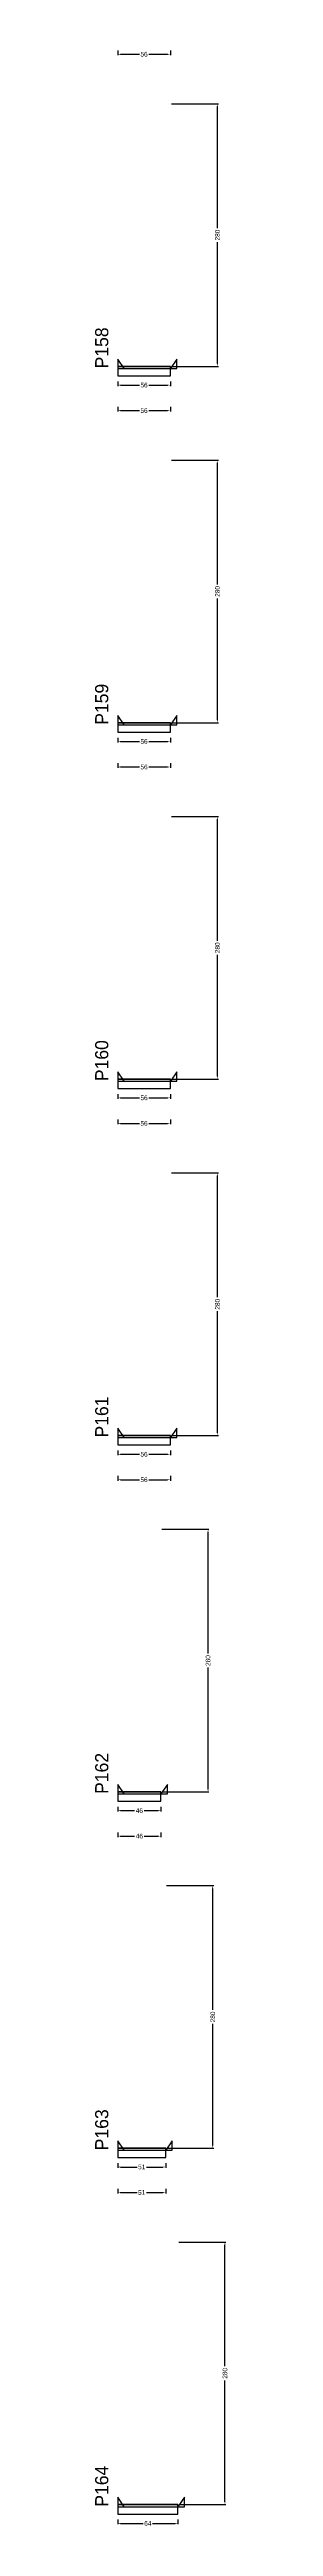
# Model space of a CAD drawing. Header units: centimetres. Extents: x -10500 to 4121, y -45226 to 295.
# Drawn here: x 3976 to 4117, y -42201 to -39560 of the extents above; entities that cross this region are included whole.
import ezdxf

# ---------------------------------------------------------------- set-up
doc = ezdxf.new("R2010")
doc.units = ezdxf.units.CM
for name, color, linetype in [('NOMENCLATURA', 7, 'Continuous'), ('SARR_2.2x10', 60, 'Continuous'), ('SARR_2.2x7', 40, 'Continuous')]:
    doc.layers.add(name, color=color, linetype=linetype)
doc.dimstyles.new('PAINEL-NOVA', dxfattribs={"dimtxt": 5, "dimasz": 3, "dimexe": 1, "dimexo": 1, "dimgap": 1, "dimtad": 1, "dimcen": 2.5, "dimazin": 3, "dimtfac": 1, "dimtmove": 0, "dimatfit": 3})

# ---------------------------------------------------------------- blocks, each defined once
blk = doc.blocks.new('_CLOSEDFILLED')
at = {"color": 0, "linetype": 'BYBLOCK'}
blk.add_solid([(-1, 0.16), (0, 0), (-1, -0.16)], dxfattribs=at)
blk = doc.blocks.new('*D2730')
for p, q in [((4000, -39561), (4000, -39566)), ((4056, -39561), (4056, -39566)), ((4003, -39565), (4023, -39565)), ((4033, -39565), (4053, -39565))]:
    blk.add_line(p, q)
at = {"layer": 'Defpoints'}
for p in [(4000, -39560), (4056, -39560), (4000, -39565)]:
    blk.add_point(p, dxfattribs=at)
at = {"layer": 'SARR_2.2x10', "xscale": 3, "yscale": 3, "rotation": 180}
blk.add_blockref('_CLOSEDFILLED', (4000, -39565), dxfattribs=at)
at = {"layer": 'SARR_2.2x10', "xscale": 3, "yscale": 3}
blk.add_blockref('_CLOSEDFILLED', (4056, -39565), dxfattribs=at)
at = {"layer": 'SARR_2.2x10', "insert": (4028, -39565), "char_height": 5, "attachment_point": 5}
blk.add_mtext('56', dxfattribs=at)
blk = doc.blocks.new('*D2751')
for p, q in [((4000, -39913.8), (4000, -39918.8)), ((4003, -39917.8), (4023, -39917.8)), ((4033, -39917.8), (4053, -39917.8)), ((4056, -39913.8), (4056, -39918.8))]:
    blk.add_line(p, q)
at = {"layer": 'Defpoints'}
for p in [(4000, -39912.8), (4000, -39917.8), (4056, -39912.8)]:
    blk.add_point(p, dxfattribs=at)
at = {"layer": 'SARR_2.2x10', "xscale": 3, "yscale": 3, "rotation": 180}
blk.add_blockref('_CLOSEDFILLED', (4000, -39917.8), dxfattribs=at)
at = {"layer": 'SARR_2.2x10', "xscale": 3, "yscale": 3}
blk.add_blockref('_CLOSEDFILLED', (4056, -39917.8), dxfattribs=at)
at = {"layer": 'SARR_2.2x10', "insert": (4028, -39917.8), "char_height": 5, "attachment_point": 5}
blk.add_mtext('56', dxfattribs=at)
blk = doc.blocks.new('*D2752')
for p, q in [((4057, -39617.8), (4107, -39617.8)), ((4106, -39750.3), (4106, -39620.8)), ((4106, -39894.8), (4106, -39765.3)), ((4057, -39897.8), (4107, -39897.8))]:
    blk.add_line(p, q)
at = {"layer": 'Defpoints'}
for p in [(4056, -39617.8), (4056, -39897.8), (4106, -39897.8)]:
    blk.add_point(p, dxfattribs=at)
at = {"layer": 'SARR_2.2x10', "xscale": 3, "yscale": 3}
for p, rotation in [((4106, -39617.8), 90), ((4106, -39897.8), 270)]:
    blk.add_blockref('_CLOSEDFILLED', p, dxfattribs=dict(at, rotation=rotation))
at = {"layer": 'SARR_2.2x10', "insert": (4106, -39757.8), "char_height": 5, "attachment_point": 5, "rotation": 90}
blk.add_mtext('280', dxfattribs=at)
blk = doc.blocks.new('*D2753')
for p, q in [((4057, -39617.8), (4107, -39617.8)), ((4106, -39750.3), (4106, -39620.8)), ((4106, -39894.8), (4106, -39765.3)), ((4057, -39897.8), (4107, -39897.8))]:
    blk.add_line(p, q)
at = {"layer": 'Defpoints'}
for p in [(4056, -39617.8), (4056, -39897.8), (4106, -39897.8)]:
    blk.add_point(p, dxfattribs=at)
at = {"layer": 'SARR_2.2x10', "xscale": 3, "yscale": 3}
for p, rotation in [((4106, -39617.8), 90), ((4106, -39897.8), 270)]:
    blk.add_blockref('_CLOSEDFILLED', p, dxfattribs=dict(at, rotation=rotation))
at = {"layer": 'SARR_2.2x10', "insert": (4106, -39757.8), "char_height": 5, "attachment_point": 5, "rotation": 90}
blk.add_mtext('280', dxfattribs=at)
blk = doc.blocks.new('*D2754')
for p, q in [((4057, -39617.8), (4107, -39617.8)), ((4106, -39750.3), (4106, -39620.8)), ((4106, -39894.8), (4106, -39765.3)), ((4057, -39897.8), (4107, -39897.8))]:
    blk.add_line(p, q)
at = {"layer": 'Defpoints'}
for p in [(4056, -39617.8), (4056, -39897.8), (4106, -39897.8)]:
    blk.add_point(p, dxfattribs=at)
at = {"layer": 'SARR_2.2x10', "xscale": 3, "yscale": 3}
for p, rotation in [((4106, -39617.8), 90), ((4106, -39897.8), 270)]:
    blk.add_blockref('_CLOSEDFILLED', p, dxfattribs=dict(at, rotation=rotation))
at = {"layer": 'SARR_2.2x10', "insert": (4106, -39757.8), "char_height": 5, "attachment_point": 5, "rotation": 90}
blk.add_mtext('280', dxfattribs=at)
blk = doc.blocks.new('*D2755')
for p, q in [((4057, -39617.8), (4107, -39617.8)), ((4106, -39750.3), (4106, -39620.8)), ((4106, -39894.8), (4106, -39765.3)), ((4057, -39897.8), (4107, -39897.8))]:
    blk.add_line(p, q)
at = {"layer": 'Defpoints'}
for p in [(4056, -39617.8), (4056, -39897.8), (4106, -39897.8)]:
    blk.add_point(p, dxfattribs=at)
at = {"layer": 'SARR_2.2x10', "xscale": 3, "yscale": 3}
for p, rotation in [((4106, -39617.8), 90), ((4106, -39897.8), 270)]:
    blk.add_blockref('_CLOSEDFILLED', p, dxfattribs=dict(at, rotation=rotation))
at = {"layer": 'SARR_2.2x10', "insert": (4106, -39757.8), "char_height": 5, "attachment_point": 5, "rotation": 90}
blk.add_mtext('280', dxfattribs=at)
blk = doc.blocks.new('*D2756')
for p, q in [((4000, -39941), (4000, -39946)), ((4003, -39945), (4023, -39945)), ((4033, -39945), (4053, -39945)), ((4056, -39941), (4056, -39946))]:
    blk.add_line(p, q)
at = {"layer": 'Defpoints'}
for p in [(4000, -39940), (4000, -39945), (4056, -39940)]:
    blk.add_point(p, dxfattribs=at)
at = {"layer": 'SARR_2.2x10', "xscale": 3, "yscale": 3, "rotation": 180}
blk.add_blockref('_CLOSEDFILLED', (4000, -39945), dxfattribs=at)
at = {"layer": 'SARR_2.2x10', "xscale": 3, "yscale": 3}
blk.add_blockref('_CLOSEDFILLED', (4056, -39945), dxfattribs=at)
at = {"layer": 'SARR_2.2x10', "insert": (4028, -39945), "char_height": 5, "attachment_point": 5}
blk.add_mtext('56', dxfattribs=at)
blk = doc.blocks.new('GRA-E')
at = {"layer": 'SARR_2.2x7'}
blk.add_lwpolyline([(0, 0), (7, 0), (0, 10)], close=True, dxfattribs=at)
blk = doc.blocks.new('GRA-D')
at = {"layer": 'SARR_2.2x7'}
blk.add_lwpolyline([(0, 0), (7, 0), (7, 10)], close=True, dxfattribs=at)
blk = doc.blocks.new('*D2777')
for p, q in [((4000, -40293.8), (4000, -40298.8)), ((4003, -40297.8), (4023, -40297.8)), ((4033, -40297.8), (4053, -40297.8)), ((4056, -40293.8), (4056, -40298.8))]:
    blk.add_line(p, q)
at = {"layer": 'Defpoints'}
for p in [(4000, -40292.8), (4000, -40297.8), (4056, -40292.8)]:
    blk.add_point(p, dxfattribs=at)
at = {"layer": 'SARR_2.2x10', "xscale": 3, "yscale": 3, "rotation": 180}
blk.add_blockref('_CLOSEDFILLED', (4000, -40297.8), dxfattribs=at)
at = {"layer": 'SARR_2.2x10', "xscale": 3, "yscale": 3}
blk.add_blockref('_CLOSEDFILLED', (4056, -40297.8), dxfattribs=at)
at = {"layer": 'SARR_2.2x10', "insert": (4028, -40297.8), "char_height": 5, "attachment_point": 5}
blk.add_mtext('56', dxfattribs=at)
blk = doc.blocks.new('*D2778')
for p, q in [((4057, -39997.8), (4107, -39997.8)), ((4106, -40130.3), (4106, -40000.8)), ((4106, -40274.8), (4106, -40145.3)), ((4057, -40277.8), (4107, -40277.8))]:
    blk.add_line(p, q)
at = {"layer": 'Defpoints'}
for p in [(4056, -39997.8), (4056, -40277.8), (4106, -40277.8)]:
    blk.add_point(p, dxfattribs=at)
at = {"layer": 'SARR_2.2x10', "xscale": 3, "yscale": 3}
for p, rotation in [((4106, -39997.8), 90), ((4106, -40277.8), 270)]:
    blk.add_blockref('_CLOSEDFILLED', p, dxfattribs=dict(at, rotation=rotation))
at = {"layer": 'SARR_2.2x10', "insert": (4106, -40137.8), "char_height": 5, "attachment_point": 5, "rotation": 90}
blk.add_mtext('280', dxfattribs=at)
blk = doc.blocks.new('*D2779')
for p, q in [((4057, -39997.8), (4107, -39997.8)), ((4106, -40130.3), (4106, -40000.8)), ((4106, -40274.8), (4106, -40145.3)), ((4057, -40277.8), (4107, -40277.8))]:
    blk.add_line(p, q)
at = {"layer": 'Defpoints'}
for p in [(4056, -39997.8), (4056, -40277.8), (4106, -40277.8)]:
    blk.add_point(p, dxfattribs=at)
at = {"layer": 'SARR_2.2x10', "xscale": 3, "yscale": 3}
for p, rotation in [((4106, -39997.8), 90), ((4106, -40277.8), 270)]:
    blk.add_blockref('_CLOSEDFILLED', p, dxfattribs=dict(at, rotation=rotation))
at = {"layer": 'SARR_2.2x10', "insert": (4106, -40137.8), "char_height": 5, "attachment_point": 5, "rotation": 90}
blk.add_mtext('280', dxfattribs=at)
blk = doc.blocks.new('*D2780')
for p, q in [((4057, -39997.8), (4107, -39997.8)), ((4106, -40130.3), (4106, -40000.8)), ((4106, -40274.8), (4106, -40145.3)), ((4057, -40277.8), (4107, -40277.8))]:
    blk.add_line(p, q)
at = {"layer": 'Defpoints'}
for p in [(4056, -39997.8), (4056, -40277.8), (4106, -40277.8)]:
    blk.add_point(p, dxfattribs=at)
at = {"layer": 'SARR_2.2x10', "xscale": 3, "yscale": 3}
for p, rotation in [((4106, -39997.8), 90), ((4106, -40277.8), 270)]:
    blk.add_blockref('_CLOSEDFILLED', p, dxfattribs=dict(at, rotation=rotation))
at = {"layer": 'SARR_2.2x10', "insert": (4106, -40137.8), "char_height": 5, "attachment_point": 5, "rotation": 90}
blk.add_mtext('280', dxfattribs=at)
blk = doc.blocks.new('*D2781')
for p, q in [((4057, -39997.8), (4107, -39997.8)), ((4106, -40130.3), (4106, -40000.8)), ((4106, -40274.8), (4106, -40145.3)), ((4057, -40277.8), (4107, -40277.8))]:
    blk.add_line(p, q)
at = {"layer": 'Defpoints'}
for p in [(4056, -39997.8), (4056, -40277.8), (4106, -40277.8)]:
    blk.add_point(p, dxfattribs=at)
at = {"layer": 'SARR_2.2x10', "xscale": 3, "yscale": 3}
for p, rotation in [((4106, -39997.8), 90), ((4106, -40277.8), 270)]:
    blk.add_blockref('_CLOSEDFILLED', p, dxfattribs=dict(at, rotation=rotation))
at = {"layer": 'SARR_2.2x10', "insert": (4106, -40137.8), "char_height": 5, "attachment_point": 5, "rotation": 90}
blk.add_mtext('280', dxfattribs=at)
blk = doc.blocks.new('*D2782')
for p, q in [((4000, -40321), (4000, -40326)), ((4003, -40325), (4023, -40325)), ((4033, -40325), (4053, -40325)), ((4056, -40321), (4056, -40326))]:
    blk.add_line(p, q)
at = {"layer": 'Defpoints'}
for p in [(4000, -40320), (4000, -40325), (4056, -40320)]:
    blk.add_point(p, dxfattribs=at)
at = {"layer": 'SARR_2.2x10', "xscale": 3, "yscale": 3, "rotation": 180}
blk.add_blockref('_CLOSEDFILLED', (4000, -40325), dxfattribs=at)
at = {"layer": 'SARR_2.2x10', "xscale": 3, "yscale": 3}
blk.add_blockref('_CLOSEDFILLED', (4056, -40325), dxfattribs=at)
at = {"layer": 'SARR_2.2x10', "insert": (4028, -40325), "char_height": 5, "attachment_point": 5}
blk.add_mtext('56', dxfattribs=at)
blk = doc.blocks.new('*D2803')
for p, q in [((4000, -40673.8), (4000, -40678.8)), ((4003, -40677.8), (4023, -40677.8)), ((4033, -40677.8), (4053, -40677.8)), ((4056, -40673.8), (4056, -40678.8))]:
    blk.add_line(p, q)
at = {"layer": 'Defpoints'}
for p in [(4000, -40672.8), (4000, -40677.8), (4056, -40672.8)]:
    blk.add_point(p, dxfattribs=at)
at = {"layer": 'SARR_2.2x10', "xscale": 3, "yscale": 3, "rotation": 180}
blk.add_blockref('_CLOSEDFILLED', (4000, -40677.8), dxfattribs=at)
at = {"layer": 'SARR_2.2x10', "xscale": 3, "yscale": 3}
blk.add_blockref('_CLOSEDFILLED', (4056, -40677.8), dxfattribs=at)
at = {"layer": 'SARR_2.2x10', "insert": (4028, -40677.8), "char_height": 5, "attachment_point": 5}
blk.add_mtext('56', dxfattribs=at)
blk = doc.blocks.new('*D2804')
for p, q in [((4057, -40377.8), (4107, -40377.8)), ((4106, -40510.3), (4106, -40380.8)), ((4106, -40654.8), (4106, -40525.3)), ((4057, -40657.8), (4107, -40657.8))]:
    blk.add_line(p, q)
at = {"layer": 'Defpoints'}
for p in [(4056, -40377.8), (4056, -40657.8), (4106, -40657.8)]:
    blk.add_point(p, dxfattribs=at)
at = {"layer": 'SARR_2.2x10', "xscale": 3, "yscale": 3}
for p, rotation in [((4106, -40377.8), 90), ((4106, -40657.8), 270)]:
    blk.add_blockref('_CLOSEDFILLED', p, dxfattribs=dict(at, rotation=rotation))
at = {"layer": 'SARR_2.2x10', "insert": (4106, -40517.8), "char_height": 5, "attachment_point": 5, "rotation": 90}
blk.add_mtext('280', dxfattribs=at)
blk = doc.blocks.new('*D2805')
for p, q in [((4057, -40377.8), (4107, -40377.8)), ((4106, -40510.3), (4106, -40380.8)), ((4106, -40654.8), (4106, -40525.3)), ((4057, -40657.8), (4107, -40657.8))]:
    blk.add_line(p, q)
at = {"layer": 'Defpoints'}
for p in [(4056, -40377.8), (4056, -40657.8), (4106, -40657.8)]:
    blk.add_point(p, dxfattribs=at)
at = {"layer": 'SARR_2.2x10', "xscale": 3, "yscale": 3}
for p, rotation in [((4106, -40377.8), 90), ((4106, -40657.8), 270)]:
    blk.add_blockref('_CLOSEDFILLED', p, dxfattribs=dict(at, rotation=rotation))
at = {"layer": 'SARR_2.2x10', "insert": (4106, -40517.8), "char_height": 5, "attachment_point": 5, "rotation": 90}
blk.add_mtext('280', dxfattribs=at)
blk = doc.blocks.new('*D2806')
for p, q in [((4057, -40377.8), (4107, -40377.8)), ((4106, -40510.3), (4106, -40380.8)), ((4106, -40654.8), (4106, -40525.3)), ((4057, -40657.8), (4107, -40657.8))]:
    blk.add_line(p, q)
at = {"layer": 'Defpoints'}
for p in [(4056, -40377.8), (4056, -40657.8), (4106, -40657.8)]:
    blk.add_point(p, dxfattribs=at)
at = {"layer": 'SARR_2.2x10', "xscale": 3, "yscale": 3}
for p, rotation in [((4106, -40377.8), 90), ((4106, -40657.8), 270)]:
    blk.add_blockref('_CLOSEDFILLED', p, dxfattribs=dict(at, rotation=rotation))
at = {"layer": 'SARR_2.2x10', "insert": (4106, -40517.8), "char_height": 5, "attachment_point": 5, "rotation": 90}
blk.add_mtext('280', dxfattribs=at)
blk = doc.blocks.new('*D2807')
for p, q in [((4057, -40377.8), (4107, -40377.8)), ((4106, -40510.3), (4106, -40380.8)), ((4106, -40654.8), (4106, -40525.3)), ((4057, -40657.8), (4107, -40657.8))]:
    blk.add_line(p, q)
at = {"layer": 'Defpoints'}
for p in [(4056, -40377.8), (4056, -40657.8), (4106, -40657.8)]:
    blk.add_point(p, dxfattribs=at)
at = {"layer": 'SARR_2.2x10', "xscale": 3, "yscale": 3}
for p, rotation in [((4106, -40377.8), 90), ((4106, -40657.8), 270)]:
    blk.add_blockref('_CLOSEDFILLED', p, dxfattribs=dict(at, rotation=rotation))
at = {"layer": 'SARR_2.2x10', "insert": (4106, -40517.8), "char_height": 5, "attachment_point": 5, "rotation": 90}
blk.add_mtext('280', dxfattribs=at)
blk = doc.blocks.new('*D2808')
for p, q in [((4000, -40701), (4000, -40706)), ((4003, -40705), (4023, -40705)), ((4033, -40705), (4053, -40705)), ((4056, -40701), (4056, -40706))]:
    blk.add_line(p, q)
at = {"layer": 'Defpoints'}
for p in [(4000, -40700), (4000, -40705), (4056, -40700)]:
    blk.add_point(p, dxfattribs=at)
at = {"layer": 'SARR_2.2x10', "xscale": 3, "yscale": 3, "rotation": 180}
blk.add_blockref('_CLOSEDFILLED', (4000, -40705), dxfattribs=at)
at = {"layer": 'SARR_2.2x10', "xscale": 3, "yscale": 3}
blk.add_blockref('_CLOSEDFILLED', (4056, -40705), dxfattribs=at)
at = {"layer": 'SARR_2.2x10', "insert": (4028, -40705), "char_height": 5, "attachment_point": 5}
blk.add_mtext('56', dxfattribs=at)
blk = doc.blocks.new('*D2829')
for p, q in [((4000, -41053.8), (4000, -41058.8)), ((4003, -41057.8), (4023, -41057.8)), ((4033, -41057.8), (4053, -41057.8)), ((4056, -41053.8), (4056, -41058.8))]:
    blk.add_line(p, q)
at = {"layer": 'Defpoints'}
for p in [(4000, -41052.8), (4000, -41057.8), (4056, -41052.8)]:
    blk.add_point(p, dxfattribs=at)
at = {"layer": 'SARR_2.2x10', "xscale": 3, "yscale": 3, "rotation": 180}
blk.add_blockref('_CLOSEDFILLED', (4000, -41057.8), dxfattribs=at)
at = {"layer": 'SARR_2.2x10', "xscale": 3, "yscale": 3}
blk.add_blockref('_CLOSEDFILLED', (4056, -41057.8), dxfattribs=at)
at = {"layer": 'SARR_2.2x10', "insert": (4028, -41057.8), "char_height": 5, "attachment_point": 5}
blk.add_mtext('56', dxfattribs=at)
blk = doc.blocks.new('*D2830')
for p, q in [((4057, -40757.8), (4107, -40757.8)), ((4106, -40890.3), (4106, -40760.8)), ((4106, -41034.8), (4106, -40905.3)), ((4057, -41037.8), (4107, -41037.8))]:
    blk.add_line(p, q)
at = {"layer": 'Defpoints'}
for p in [(4056, -40757.8), (4056, -41037.8), (4106, -41037.8)]:
    blk.add_point(p, dxfattribs=at)
at = {"layer": 'SARR_2.2x10', "xscale": 3, "yscale": 3}
for p, rotation in [((4106, -40757.8), 90), ((4106, -41037.8), 270)]:
    blk.add_blockref('_CLOSEDFILLED', p, dxfattribs=dict(at, rotation=rotation))
at = {"layer": 'SARR_2.2x10', "insert": (4106, -40897.8), "char_height": 5, "attachment_point": 5, "rotation": 90}
blk.add_mtext('280', dxfattribs=at)
blk = doc.blocks.new('*D2831')
for p, q in [((4057, -40757.8), (4107, -40757.8)), ((4106, -40890.3), (4106, -40760.8)), ((4106, -41034.8), (4106, -40905.3)), ((4057, -41037.8), (4107, -41037.8))]:
    blk.add_line(p, q)
at = {"layer": 'Defpoints'}
for p in [(4056, -40757.8), (4056, -41037.8), (4106, -41037.8)]:
    blk.add_point(p, dxfattribs=at)
at = {"layer": 'SARR_2.2x10', "xscale": 3, "yscale": 3}
for p, rotation in [((4106, -40757.8), 90), ((4106, -41037.8), 270)]:
    blk.add_blockref('_CLOSEDFILLED', p, dxfattribs=dict(at, rotation=rotation))
at = {"layer": 'SARR_2.2x10', "insert": (4106, -40897.8), "char_height": 5, "attachment_point": 5, "rotation": 90}
blk.add_mtext('280', dxfattribs=at)
blk = doc.blocks.new('*D2832')
for p, q in [((4057, -40757.8), (4107, -40757.8)), ((4106, -40890.3), (4106, -40760.8)), ((4106, -41034.8), (4106, -40905.3)), ((4057, -41037.8), (4107, -41037.8))]:
    blk.add_line(p, q)
at = {"layer": 'Defpoints'}
for p in [(4056, -40757.8), (4056, -41037.8), (4106, -41037.8)]:
    blk.add_point(p, dxfattribs=at)
at = {"layer": 'SARR_2.2x10', "xscale": 3, "yscale": 3}
for p, rotation in [((4106, -40757.8), 90), ((4106, -41037.8), 270)]:
    blk.add_blockref('_CLOSEDFILLED', p, dxfattribs=dict(at, rotation=rotation))
at = {"layer": 'SARR_2.2x10', "insert": (4106, -40897.8), "char_height": 5, "attachment_point": 5, "rotation": 90}
blk.add_mtext('280', dxfattribs=at)
blk = doc.blocks.new('*D2833')
for p, q in [((4057, -40757.8), (4107, -40757.8)), ((4106, -40890.3), (4106, -40760.8)), ((4106, -41034.8), (4106, -40905.3)), ((4057, -41037.8), (4107, -41037.8))]:
    blk.add_line(p, q)
at = {"layer": 'Defpoints'}
for p in [(4056, -40757.8), (4056, -41037.8), (4106, -41037.8)]:
    blk.add_point(p, dxfattribs=at)
at = {"layer": 'SARR_2.2x10', "xscale": 3, "yscale": 3}
for p, rotation in [((4106, -40757.8), 90), ((4106, -41037.8), 270)]:
    blk.add_blockref('_CLOSEDFILLED', p, dxfattribs=dict(at, rotation=rotation))
at = {"layer": 'SARR_2.2x10', "insert": (4106, -40897.8), "char_height": 5, "attachment_point": 5, "rotation": 90}
blk.add_mtext('280', dxfattribs=at)
blk = doc.blocks.new('*D2834')
for p, q in [((4000, -41081), (4000, -41086)), ((4003, -41085), (4023, -41085)), ((4033, -41085), (4053, -41085)), ((4056, -41081), (4056, -41086))]:
    blk.add_line(p, q)
at = {"layer": 'Defpoints'}
for p in [(4000, -41080), (4000, -41085), (4056, -41080)]:
    blk.add_point(p, dxfattribs=at)
at = {"layer": 'SARR_2.2x10', "xscale": 3, "yscale": 3, "rotation": 180}
blk.add_blockref('_CLOSEDFILLED', (4000, -41085), dxfattribs=at)
at = {"layer": 'SARR_2.2x10', "xscale": 3, "yscale": 3}
blk.add_blockref('_CLOSEDFILLED', (4056, -41085), dxfattribs=at)
at = {"layer": 'SARR_2.2x10', "insert": (4028, -41085), "char_height": 5, "attachment_point": 5}
blk.add_mtext('56', dxfattribs=at)
blk = doc.blocks.new('*D2855')
for p, q in [((4000, -41433.8), (4000, -41438.8)), ((4003, -41437.8), (4018, -41437.8)), ((4028, -41437.8), (4043, -41437.8)), ((4046, -41433.8), (4046, -41438.8))]:
    blk.add_line(p, q)
at = {"layer": 'Defpoints'}
for p in [(4000, -41432.8), (4000, -41437.8), (4046, -41432.8)]:
    blk.add_point(p, dxfattribs=at)
at = {"layer": 'SARR_2.2x10', "xscale": 3, "yscale": 3, "rotation": 180}
blk.add_blockref('_CLOSEDFILLED', (4000, -41437.8), dxfattribs=at)
at = {"layer": 'SARR_2.2x10', "xscale": 3, "yscale": 3}
blk.add_blockref('_CLOSEDFILLED', (4046, -41437.8), dxfattribs=at)
at = {"layer": 'SARR_2.2x10', "insert": (4023, -41437.8), "char_height": 5, "attachment_point": 5}
blk.add_mtext('46', dxfattribs=at)
blk = doc.blocks.new('*D2856')
for p, q in [((4047, -41137.8), (4097, -41137.8)), ((4096, -41270.3), (4096, -41140.8)), ((4096, -41414.8), (4096, -41285.3)), ((4047, -41417.8), (4097, -41417.8))]:
    blk.add_line(p, q)
at = {"layer": 'Defpoints'}
for p in [(4046, -41137.8), (4046, -41417.8), (4096, -41417.8)]:
    blk.add_point(p, dxfattribs=at)
at = {"layer": 'SARR_2.2x10', "xscale": 3, "yscale": 3}
for p, rotation in [((4096, -41137.8), 90), ((4096, -41417.8), 270)]:
    blk.add_blockref('_CLOSEDFILLED', p, dxfattribs=dict(at, rotation=rotation))
at = {"layer": 'SARR_2.2x10', "insert": (4096, -41277.8), "char_height": 5, "attachment_point": 5, "rotation": 90}
blk.add_mtext('280', dxfattribs=at)
blk = doc.blocks.new('*D2857')
for p, q in [((4047, -41137.8), (4097, -41137.8)), ((4096, -41270.3), (4096, -41140.8)), ((4096, -41414.8), (4096, -41285.3)), ((4047, -41417.8), (4097, -41417.8))]:
    blk.add_line(p, q)
at = {"layer": 'Defpoints'}
for p in [(4046, -41137.8), (4046, -41417.8), (4096, -41417.8)]:
    blk.add_point(p, dxfattribs=at)
at = {"layer": 'SARR_2.2x10', "xscale": 3, "yscale": 3}
for p, rotation in [((4096, -41137.8), 90), ((4096, -41417.8), 270)]:
    blk.add_blockref('_CLOSEDFILLED', p, dxfattribs=dict(at, rotation=rotation))
at = {"layer": 'SARR_2.2x10', "insert": (4096, -41277.8), "char_height": 5, "attachment_point": 5, "rotation": 90}
blk.add_mtext('280', dxfattribs=at)
blk = doc.blocks.new('*D2858')
for p, q in [((4047, -41137.8), (4097, -41137.8)), ((4096, -41270.3), (4096, -41140.8)), ((4096, -41414.8), (4096, -41285.3)), ((4047, -41417.8), (4097, -41417.8))]:
    blk.add_line(p, q)
at = {"layer": 'Defpoints'}
for p in [(4046, -41137.8), (4046, -41417.8), (4096, -41417.8)]:
    blk.add_point(p, dxfattribs=at)
at = {"layer": 'SARR_2.2x10', "xscale": 3, "yscale": 3}
for p, rotation in [((4096, -41137.8), 90), ((4096, -41417.8), 270)]:
    blk.add_blockref('_CLOSEDFILLED', p, dxfattribs=dict(at, rotation=rotation))
at = {"layer": 'SARR_2.2x10', "insert": (4096, -41277.8), "char_height": 5, "attachment_point": 5, "rotation": 90}
blk.add_mtext('280', dxfattribs=at)
blk = doc.blocks.new('*D2859')
for p, q in [((4047, -41137.8), (4097, -41137.8)), ((4096, -41270.3), (4096, -41140.8)), ((4096, -41414.8), (4096, -41285.3)), ((4047, -41417.8), (4097, -41417.8))]:
    blk.add_line(p, q)
at = {"layer": 'Defpoints'}
for p in [(4046, -41137.8), (4046, -41417.8), (4096, -41417.8)]:
    blk.add_point(p, dxfattribs=at)
at = {"layer": 'SARR_2.2x10', "xscale": 3, "yscale": 3}
for p, rotation in [((4096, -41137.8), 90), ((4096, -41417.8), 270)]:
    blk.add_blockref('_CLOSEDFILLED', p, dxfattribs=dict(at, rotation=rotation))
at = {"layer": 'SARR_2.2x10', "insert": (4096, -41277.8), "char_height": 5, "attachment_point": 5, "rotation": 90}
blk.add_mtext('280', dxfattribs=at)
blk = doc.blocks.new('*D2860')
for p, q in [((4000, -41461), (4000, -41466)), ((4046, -41461), (4046, -41466)), ((4003, -41465), (4018, -41465)), ((4028, -41465), (4043, -41465))]:
    blk.add_line(p, q)
at = {"layer": 'Defpoints'}
for p in [(4000, -41460), (4046, -41460), (4000, -41465)]:
    blk.add_point(p, dxfattribs=at)
at = {"layer": 'SARR_2.2x10', "xscale": 3, "yscale": 3, "rotation": 180}
blk.add_blockref('_CLOSEDFILLED', (4000, -41465), dxfattribs=at)
at = {"layer": 'SARR_2.2x10', "xscale": 3, "yscale": 3}
blk.add_blockref('_CLOSEDFILLED', (4046, -41465), dxfattribs=at)
at = {"layer": 'SARR_2.2x10', "insert": (4023, -41465), "char_height": 5, "attachment_point": 5}
blk.add_mtext('46', dxfattribs=at)
blk = doc.blocks.new('*D2881')
for p, q in [((4000, -41813.8), (4000, -41818.8)), ((4003, -41817.8), (4020.5, -41817.8)), ((4030.5, -41817.8), (4048, -41817.8)), ((4051, -41813.8), (4051, -41818.8))]:
    blk.add_line(p, q)
at = {"layer": 'Defpoints'}
for p in [(4000, -41812.8), (4000, -41817.8), (4051, -41812.8)]:
    blk.add_point(p, dxfattribs=at)
at = {"layer": 'SARR_2.2x10', "xscale": 3, "yscale": 3, "rotation": 180}
blk.add_blockref('_CLOSEDFILLED', (4000, -41817.8), dxfattribs=at)
at = {"layer": 'SARR_2.2x10', "xscale": 3, "yscale": 3}
blk.add_blockref('_CLOSEDFILLED', (4051, -41817.8), dxfattribs=at)
at = {"layer": 'SARR_2.2x10', "insert": (4025.5, -41817.8), "char_height": 5, "attachment_point": 5}
blk.add_mtext('51', dxfattribs=at)
blk = doc.blocks.new('*D2882')
for p, q in [((4052, -41517.8), (4102, -41517.8)), ((4101, -41650.3), (4101, -41520.8)), ((4101, -41794.8), (4101, -41665.3)), ((4052, -41797.8), (4102, -41797.8))]:
    blk.add_line(p, q)
at = {"layer": 'Defpoints'}
for p in [(4051, -41517.8), (4051, -41797.8), (4101, -41797.8)]:
    blk.add_point(p, dxfattribs=at)
at = {"layer": 'SARR_2.2x10', "xscale": 3, "yscale": 3}
for p, rotation in [((4101, -41517.8), 90), ((4101, -41797.8), 270)]:
    blk.add_blockref('_CLOSEDFILLED', p, dxfattribs=dict(at, rotation=rotation))
at = {"layer": 'SARR_2.2x10', "insert": (4101, -41657.8), "char_height": 5, "attachment_point": 5, "rotation": 90}
blk.add_mtext('280', dxfattribs=at)
blk = doc.blocks.new('*D2883')
for p, q in [((4052, -41517.8), (4102, -41517.8)), ((4101, -41650.3), (4101, -41520.8)), ((4101, -41794.8), (4101, -41665.3)), ((4052, -41797.8), (4102, -41797.8))]:
    blk.add_line(p, q)
at = {"layer": 'Defpoints'}
for p in [(4051, -41517.8), (4051, -41797.8), (4101, -41797.8)]:
    blk.add_point(p, dxfattribs=at)
at = {"layer": 'SARR_2.2x10', "xscale": 3, "yscale": 3}
for p, rotation in [((4101, -41517.8), 90), ((4101, -41797.8), 270)]:
    blk.add_blockref('_CLOSEDFILLED', p, dxfattribs=dict(at, rotation=rotation))
at = {"layer": 'SARR_2.2x10', "insert": (4101, -41657.8), "char_height": 5, "attachment_point": 5, "rotation": 90}
blk.add_mtext('280', dxfattribs=at)
blk = doc.blocks.new('*D2884')
for p, q in [((4052, -41517.8), (4102, -41517.8)), ((4101, -41650.3), (4101, -41520.8)), ((4101, -41794.8), (4101, -41665.3)), ((4052, -41797.8), (4102, -41797.8))]:
    blk.add_line(p, q)
at = {"layer": 'Defpoints'}
for p in [(4051, -41517.8), (4051, -41797.8), (4101, -41797.8)]:
    blk.add_point(p, dxfattribs=at)
at = {"layer": 'SARR_2.2x10', "xscale": 3, "yscale": 3}
for p, rotation in [((4101, -41517.8), 90), ((4101, -41797.8), 270)]:
    blk.add_blockref('_CLOSEDFILLED', p, dxfattribs=dict(at, rotation=rotation))
at = {"layer": 'SARR_2.2x10', "insert": (4101, -41657.8), "char_height": 5, "attachment_point": 5, "rotation": 90}
blk.add_mtext('280', dxfattribs=at)
blk = doc.blocks.new('*D2885')
for p, q in [((4052, -41517.8), (4102, -41517.8)), ((4101, -41650.3), (4101, -41520.8)), ((4101, -41794.8), (4101, -41665.3)), ((4052, -41797.8), (4102, -41797.8))]:
    blk.add_line(p, q)
at = {"layer": 'Defpoints'}
for p in [(4051, -41517.8), (4051, -41797.8), (4101, -41797.8)]:
    blk.add_point(p, dxfattribs=at)
at = {"layer": 'SARR_2.2x10', "xscale": 3, "yscale": 3}
for p, rotation in [((4101, -41517.8), 90), ((4101, -41797.8), 270)]:
    blk.add_blockref('_CLOSEDFILLED', p, dxfattribs=dict(at, rotation=rotation))
at = {"layer": 'SARR_2.2x10', "insert": (4101, -41657.8), "char_height": 5, "attachment_point": 5, "rotation": 90}
blk.add_mtext('280', dxfattribs=at)
blk = doc.blocks.new('*D2886')
for p, q in [((4000, -41841), (4000, -41846)), ((4003, -41845), (4020.5, -41845)), ((4030.5, -41845), (4048, -41845)), ((4051, -41841), (4051, -41846))]:
    blk.add_line(p, q)
at = {"layer": 'Defpoints'}
for p in [(4000, -41840), (4000, -41845), (4051, -41840)]:
    blk.add_point(p, dxfattribs=at)
at = {"layer": 'SARR_2.2x10', "xscale": 3, "yscale": 3, "rotation": 180}
blk.add_blockref('_CLOSEDFILLED', (4000, -41845), dxfattribs=at)
at = {"layer": 'SARR_2.2x10', "xscale": 3, "yscale": 3}
blk.add_blockref('_CLOSEDFILLED', (4051, -41845), dxfattribs=at)
at = {"layer": 'SARR_2.2x10', "insert": (4025.5, -41845), "char_height": 5, "attachment_point": 5}
blk.add_mtext('51', dxfattribs=at)
blk = doc.blocks.new('*D2907')
for p, q in [((4000, -42193.8), (4000, -42198.8)), ((4003, -42197.8), (4027, -42197.8)), ((4037, -42197.8), (4061, -42197.8)), ((4064, -42193.8), (4064, -42198.8))]:
    blk.add_line(p, q)
at = {"layer": 'Defpoints'}
for p in [(4000, -42192.8), (4000, -42197.8), (4064, -42192.8)]:
    blk.add_point(p, dxfattribs=at)
at = {"layer": 'SARR_2.2x10', "xscale": 3, "yscale": 3, "rotation": 180}
blk.add_blockref('_CLOSEDFILLED', (4000, -42197.8), dxfattribs=at)
at = {"layer": 'SARR_2.2x10', "xscale": 3, "yscale": 3}
blk.add_blockref('_CLOSEDFILLED', (4064, -42197.8), dxfattribs=at)
at = {"layer": 'SARR_2.2x10', "insert": (4032, -42197.8), "char_height": 5, "attachment_point": 5}
blk.add_mtext('64', dxfattribs=at)
blk = doc.blocks.new('*D2908')
for p, q in [((4065, -41897.8), (4115, -41897.8)), ((4114, -42030.3), (4114, -41900.8)), ((4114, -42174.8), (4114, -42045.3)), ((4065, -42177.8), (4115, -42177.8))]:
    blk.add_line(p, q)
at = {"layer": 'Defpoints'}
for p in [(4064, -41897.8), (4064, -42177.8), (4114, -42177.8)]:
    blk.add_point(p, dxfattribs=at)
at = {"layer": 'SARR_2.2x10', "xscale": 3, "yscale": 3}
for p, rotation in [((4114, -41897.8), 90), ((4114, -42177.8), 270)]:
    blk.add_blockref('_CLOSEDFILLED', p, dxfattribs=dict(at, rotation=rotation))
at = {"layer": 'SARR_2.2x10', "insert": (4114, -42037.8), "char_height": 5, "attachment_point": 5, "rotation": 90}
blk.add_mtext('280', dxfattribs=at)
blk = doc.blocks.new('*D2909')
for p, q in [((4065, -41897.8), (4115, -41897.8)), ((4114, -42030.3), (4114, -41900.8)), ((4114, -42174.8), (4114, -42045.3)), ((4065, -42177.8), (4115, -42177.8))]:
    blk.add_line(p, q)
at = {"layer": 'Defpoints'}
for p in [(4064, -41897.8), (4064, -42177.8), (4114, -42177.8)]:
    blk.add_point(p, dxfattribs=at)
at = {"layer": 'SARR_2.2x10', "xscale": 3, "yscale": 3}
for p, rotation in [((4114, -41897.8), 90), ((4114, -42177.8), 270)]:
    blk.add_blockref('_CLOSEDFILLED', p, dxfattribs=dict(at, rotation=rotation))
at = {"layer": 'SARR_2.2x10', "insert": (4114, -42037.8), "char_height": 5, "attachment_point": 5, "rotation": 90}
blk.add_mtext('280', dxfattribs=at)
blk = doc.blocks.new('*D2910')
for p, q in [((4065, -41897.8), (4115, -41897.8)), ((4114, -42030.3), (4114, -41900.8)), ((4114, -42174.8), (4114, -42045.3)), ((4065, -42177.8), (4115, -42177.8))]:
    blk.add_line(p, q)
at = {"layer": 'Defpoints'}
for p in [(4064, -41897.8), (4064, -42177.8), (4114, -42177.8)]:
    blk.add_point(p, dxfattribs=at)
at = {"layer": 'SARR_2.2x10', "xscale": 3, "yscale": 3}
for p, rotation in [((4114, -41897.8), 90), ((4114, -42177.8), 270)]:
    blk.add_blockref('_CLOSEDFILLED', p, dxfattribs=dict(at, rotation=rotation))
at = {"layer": 'SARR_2.2x10', "insert": (4114, -42037.8), "char_height": 5, "attachment_point": 5, "rotation": 90}
blk.add_mtext('280', dxfattribs=at)
blk = doc.blocks.new('*D2911')
for p, q in [((4065, -41897.8), (4115, -41897.8)), ((4114, -42030.3), (4114, -41900.8)), ((4114, -42174.8), (4114, -42045.3)), ((4065, -42177.8), (4115, -42177.8))]:
    blk.add_line(p, q)
at = {"layer": 'Defpoints'}
for p in [(4064, -41897.8), (4064, -42177.8), (4114, -42177.8)]:
    blk.add_point(p, dxfattribs=at)
at = {"layer": 'SARR_2.2x10', "xscale": 3, "yscale": 3}
for p, rotation in [((4114, -41897.8), 90), ((4114, -42177.8), 270)]:
    blk.add_blockref('_CLOSEDFILLED', p, dxfattribs=dict(at, rotation=rotation))
at = {"layer": 'SARR_2.2x10', "insert": (4114, -42037.8), "char_height": 5, "attachment_point": 5, "rotation": 90}
blk.add_mtext('280', dxfattribs=at)

msp = doc.modelspace()

# ---------------------------------------------------------------- linework, layer by layer
at = {"layer": 'SARR_2.2x10'}
for p, q in [((4056, -39897.8), (4000, -39897.8)), ((4000, -39897.8), (4000, -39907.8)), ((4056, -39907.8), (4056, -39897.8)), ((4000, -39907.8), (4056, -39907.8)), ((4056, -40277.8), (4000, -40277.8)), ((4000, -40277.8), (4000, -40287.8)), ((4000, -40287.8), (4056, -40287.8)), ((4056, -40287.8), (4056, -40277.8)), ((4056, -40657.8), (4000, -40657.8)), ((4000, -40657.8), (4000, -40667.8)), ((4000, -40667.8), (4056, -40667.8)), ((4056, -40667.8), (4056, -40657.8)), ((4056, -41037.8), (4000, -41037.8)), ((4000, -41037.8), (4000, -41047.8)), ((4056, -41047.8), (4056, -41037.8)), ((4000, -41047.8), (4056, -41047.8)), ((4046, -41417.8), (4000, -41417.8)), ((4000, -41417.8), (4000, -41427.8)), ((4000, -41427.8), (4046, -41427.8)), ((4046, -41427.8), (4046, -41417.8)), ((4051, -41797.8), (4000, -41797.8)), ((4000, -41797.8), (4000, -41807.8)), ((4000, -41807.8), (4051, -41807.8)), ((4051, -41807.8), (4051, -41797.8)), ((4064, -42177.8), (4000, -42177.8)), ((4000, -42177.8), (4000, -42187.8)), ((4064, -42187.8), (4064, -42177.8)), ((4000, -42187.8), (4064, -42187.8))]:
    msp.add_line(p, q, dxfattribs=at)
at = {"layer": 'SARR_2.2x7'}
for p, q in [((4056, -39897.8), (4000, -39897.8)), ((4000, -39897.8), (4000, -39900)), ((4000, -39897.8), (4007, -39897.8)), ((4000, -39897.8), (4007, -39897.8)), ((4000, -39897.8), (4007, -39897.8)), ((4000, -39897.8), (4007, -39897.8)), ((4000, -39900), (4056, -39900)), ((4007, -39897.8), (4056, -39897.8)), ((4007, -39897.8), (4056, -39897.8)), ((4007, -39897.8), (4056, -39897.8)), ((4007, -39897.8), (4056, -39897.8)), ((4056, -39900), (4056, -39897.8)), ((4056, -40277.8), (4000, -40277.8)), ((4000, -40277.8), (4000, -40280)), ((4000, -40277.8), (4007, -40277.8)), ((4000, -40277.8), (4007, -40277.8)), ((4000, -40277.8), (4007, -40277.8)), ((4000, -40277.8), (4007, -40277.8)), ((4000, -40280), (4056, -40280)), ((4007, -40277.8), (4056, -40277.8)), ((4007, -40277.8), (4056, -40277.8)), ((4007, -40277.8), (4056, -40277.8)), ((4007, -40277.8), (4056, -40277.8)), ((4056, -40280), (4056, -40277.8)), ((4056, -40657.8), (4000, -40657.8)), ((4000, -40657.8), (4000, -40660)), ((4000, -40657.8), (4007, -40657.8)), ((4000, -40657.8), (4007, -40657.8)), ((4000, -40657.8), (4007, -40657.8)), ((4000, -40657.8), (4007, -40657.8)), ((4000, -40660), (4056, -40660)), ((4007, -40657.8), (4056, -40657.8)), ((4007, -40657.8), (4056, -40657.8)), ((4007, -40657.8), (4056, -40657.8)), ((4007, -40657.8), (4056, -40657.8)), ((4056, -40660), (4056, -40657.8)), ((4056, -41037.8), (4000, -41037.8)), ((4000, -41037.8), (4000, -41040)), ((4000, -41037.8), (4007, -41037.8)), ((4000, -41037.8), (4007, -41037.8)), ((4000, -41037.8), (4007, -41037.8)), ((4000, -41037.8), (4007, -41037.8)), ((4000, -41040), (4056, -41040)), ((4007, -41037.8), (4056, -41037.8)), ((4007, -41037.8), (4056, -41037.8)), ((4007, -41037.8), (4056, -41037.8)), ((4007, -41037.8), (4056, -41037.8)), ((4056, -41040), (4056, -41037.8)), ((4046, -41417.8), (4000, -41417.8)), ((4000, -41417.8), (4000, -41420)), ((4000, -41417.8), (4007, -41417.8)), ((4000, -41417.8), (4007, -41417.8)), ((4000, -41417.8), (4007, -41417.8)), ((4000, -41417.8), (4007, -41417.8)), ((4000, -41420), (4046, -41420)), ((4007, -41417.8), (4046, -41417.8)), ((4007, -41417.8), (4046, -41417.8)), ((4007, -41417.8), (4046, -41417.8)), ((4007, -41417.8), (4046, -41417.8)), ((4046, -41420), (4046, -41417.8)), ((4051, -41797.8), (4000, -41797.8)), ((4000, -41797.8), (4000, -41800)), ((4000, -41797.8), (4007, -41797.8)), ((4000, -41797.8), (4007, -41797.8)), ((4000, -41797.8), (4007, -41797.8)), ((4000, -41797.8), (4007, -41797.8)), ((4000, -41800), (4051, -41800)), ((4007, -41797.8), (4051, -41797.8)), ((4007, -41797.8), (4051, -41797.8)), ((4007, -41797.8), (4051, -41797.8)), ((4007, -41797.8), (4051, -41797.8)), ((4051, -41800), (4051, -41797.8)), ((4064, -42177.8), (4000, -42177.8)), ((4000, -42177.8), (4000, -42180)), ((4000, -42177.8), (4007, -42177.8)), ((4000, -42177.8), (4007, -42177.8)), ((4000, -42177.8), (4007, -42177.8)), ((4000, -42177.8), (4007, -42177.8)), ((4007, -42177.8), (4064, -42177.8)), ((4007, -42177.8), (4064, -42177.8)), ((4007, -42177.8), (4064, -42177.8)), ((4007, -42177.8), (4064, -42177.8)), ((4064, -42180), (4064, -42177.8)), ((4000, -42180), (4064, -42180))]:
    msp.add_line(p, q, dxfattribs=at)

# ---------------------------------------------------------------- block references
for name, p in [('GRA-E', (4000, -39900)), ('GRA-D', (4056, -39900)), ('GRA-E', (4000, -40280)), ('GRA-D', (4056, -40280)), ('GRA-E', (4000, -40660)), ('GRA-D', (4056, -40660)), ('GRA-E', (4000, -41040)), ('GRA-D', (4056, -41040)), ('GRA-E', (4000, -41420)), ('GRA-D', (4046, -41420)), ('GRA-E', (4000, -41800)), ('GRA-D', (4051, -41800)), ('GRA-E', (4000, -42180)), ('GRA-D', (4064, -42180))]:
    msp.add_blockref(name, p, dxfattribs=at)

# ---------------------------------------------------------------- texts
at = {"layer": 'NOMENCLATURA'}
for s, p in [('P158', (3990, -39900)), ('P159', (3990, -40280)), ('P160', (3990, -40660)), ('P161', (3990, -41040)), ('P162', (3990, -41420)), ('P163', (3990, -41800)), ('P164', (3990, -42180))]:
    msp.add_text(s, height=14, rotation=90, dxfattribs=at).set_placement(p)

# ---------------------------------------------------------------- dimensions: what is measured, and where the dimension line sits
at = {"layer": 'SARR_2.2x10'}
for base, p1, p2, picture, middle in [((4000, -39565), (4000, -39560), (4056, -39560), '*D2730', (4028, -39565)), ((4000, -39917.8), (4000, -39912.8), (4056, -39912.8), '*D2751', (4028, -39917.8)), ((4000, -39945), (4000, -39940), (4056, -39940), '*D2756', (4028, -39945)), ((4000, -40297.8), (4000, -40292.8), (4056, -40292.8), '*D2777', (4028, -40297.8)), ((4000, -40325), (4000, -40320), (4056, -40320), '*D2782', (4028, -40325)), ((4000, -40677.8), (4000, -40672.8), (4056, -40672.8), '*D2803', (4028, -40677.8)), ((4000, -40705), (4000, -40700), (4056, -40700), '*D2808', (4028, -40705)), ((4000, -41057.8), (4000, -41052.8), (4056, -41052.8), '*D2829', (4028, -41057.8)), ((4000, -41085), (4000, -41080), (4056, -41080), '*D2834', (4028, -41085)), ((4000, -41437.8), (4000, -41432.8), (4046, -41432.8), '*D2855', (4023, -41437.8)), ((4000, -41465), (4000, -41460), (4046, -41460), '*D2860', (4023, -41465)), ((4000, -41817.8), (4000, -41812.8), (4051, -41812.8), '*D2881', (4025.5, -41817.8)), ((4000, -41845), (4000, -41840), (4051, -41840), '*D2886', (4025.5, -41845)), ((4000, -42197.8), (4000, -42192.8), (4064, -42192.8), '*D2907', (4032, -42197.8))]:
    dim = msp.add_linear_dim(base=base, p1=p1, p2=p2, dimstyle='PAINEL-NOVA', dxfattribs=at)
    dim.commit()
    dim.dimension.update_dxf_attribs({"geometry": picture, "text_midpoint": middle})
for base, p1, p2, picture, middle in [((4106, -39897.8), (4056, -39897.8), (4056, -39617.8), '*D2752', (4106, -39757.8)), ((4106, -39897.8), (4056, -39897.8), (4056, -39617.8), '*D2753', (4106, -39757.8)), ((4106, -39897.8), (4056, -39897.8), (4056, -39617.8), '*D2754', (4106, -39757.8)), ((4106, -39897.8), (4056, -39897.8), (4056, -39617.8), '*D2755', (4106, -39757.8)), ((4106, -40277.8), (4056, -40277.8), (4056, -39997.8), '*D2778', (4106, -40137.8)), ((4106, -40277.8), (4056, -40277.8), (4056, -39997.8), '*D2779', (4106, -40137.8)), ((4106, -40277.8), (4056, -40277.8), (4056, -39997.8), '*D2780', (4106, -40137.8)), ((4106, -40277.8), (4056, -40277.8), (4056, -39997.8), '*D2781', (4106, -40137.8)), ((4106, -40657.8), (4056, -40657.8), (4056, -40377.8), '*D2804', (4106, -40517.8)), ((4106, -40657.8), (4056, -40657.8), (4056, -40377.8), '*D2805', (4106, -40517.8)), ((4106, -40657.8), (4056, -40657.8), (4056, -40377.8), '*D2806', (4106, -40517.8)), ((4106, -40657.8), (4056, -40657.8), (4056, -40377.8), '*D2807', (4106, -40517.8)), ((4106, -41037.8), (4056, -41037.8), (4056, -40757.8), '*D2830', (4106, -40897.8)), ((4106, -41037.8), (4056, -41037.8), (4056, -40757.8), '*D2831', (4106, -40897.8)), ((4106, -41037.8), (4056, -41037.8), (4056, -40757.8), '*D2832', (4106, -40897.8)), ((4106, -41037.8), (4056, -41037.8), (4056, -40757.8), '*D2833', (4106, -40897.8)), ((4096, -41417.8), (4046, -41417.8), (4046, -41137.8), '*D2856', (4096, -41277.8)), ((4096, -41417.8), (4046, -41417.8), (4046, -41137.8), '*D2857', (4096, -41277.8)), ((4096, -41417.8), (4046, -41417.8), (4046, -41137.8), '*D2858', (4096, -41277.8)), ((4096, -41417.8), (4046, -41417.8), (4046, -41137.8), '*D2859', (4096, -41277.8)), ((4101, -41797.8), (4051, -41797.8), (4051, -41517.8), '*D2882', (4101, -41657.8)), ((4101, -41797.8), (4051, -41797.8), (4051, -41517.8), '*D2883', (4101, -41657.8)), ((4101, -41797.8), (4051, -41797.8), (4051, -41517.8), '*D2884', (4101, -41657.8)), ((4101, -41797.8), (4051, -41797.8), (4051, -41517.8), '*D2885', (4101, -41657.8)), ((4114, -42177.8), (4064, -42177.8), (4064, -41897.8), '*D2908', (4114, -42037.8)), ((4114, -42177.8), (4064, -42177.8), (4064, -41897.8), '*D2909', (4114, -42037.8)), ((4114, -42177.8), (4064, -42177.8), (4064, -41897.8), '*D2910', (4114, -42037.8)), ((4114, -42177.8), (4064, -42177.8), (4064, -41897.8), '*D2911', (4114, -42037.8))]:
    dim = msp.add_linear_dim(base=base, p1=p1, p2=p2, angle=90, dimstyle='PAINEL-NOVA', dxfattribs=at)
    dim.commit()
    dim.dimension.update_dxf_attribs({"geometry": picture, "text_midpoint": middle})

doc.saveas('drawing.dxf')
